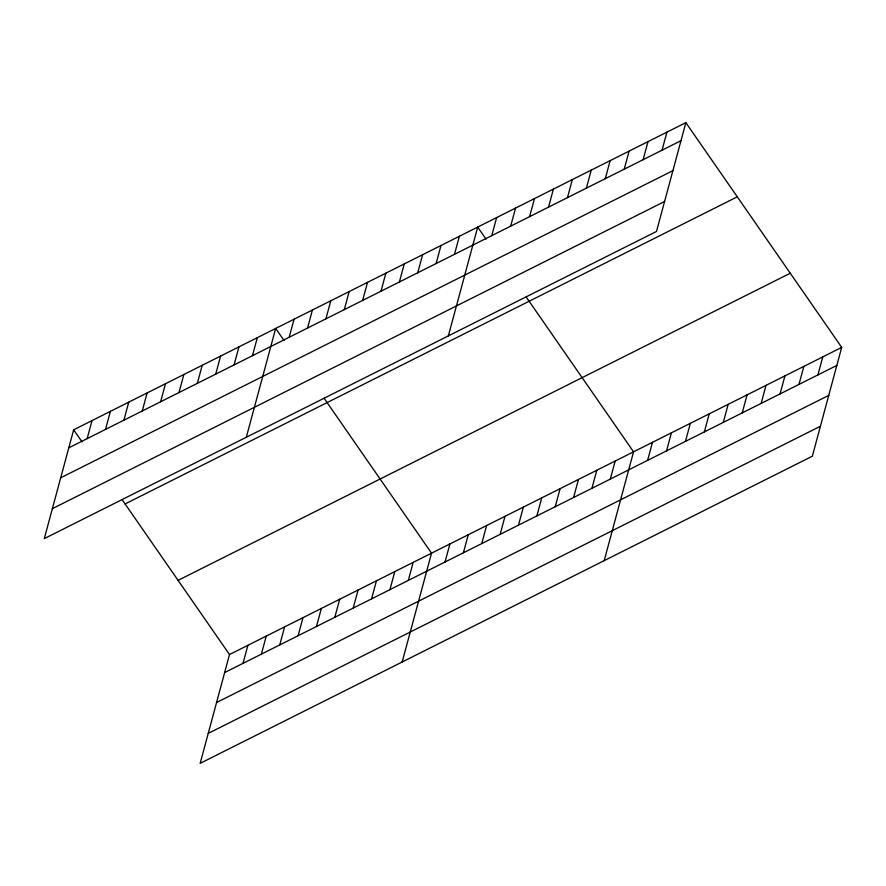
<?xml version="1.0" encoding="UTF-8"?>
<svg xmlns="http://www.w3.org/2000/svg" width="886" height="886" viewBox="0 0 886 886"><rect width="100%" height="100%" fill="white"/><g stroke="black" fill="none" stroke-linecap="round" stroke-linejoin="round"><path stroke-width="1.33" d="M685.853 122.645L73.66 429.799L44.3 538.61L656.493 231.467L685.853 122.645L841.7 347.39L812.34 456.201L200.147 763.355L229.507 654.532L841.7 347.39M87.16 438.625L92.022 420.584M105.523 429.411L110.396 411.37M123.885 420.197L128.758 402.155M142.258 410.982L147.12 392.941M160.621 401.768L165.494 383.727M178.983 392.553L183.856 374.512M197.356 383.339L202.218 365.298M215.719 374.125L220.592 356.083M234.081 364.91L238.954 346.869M252.455 355.696L257.317 337.655M246.319 437.252L275.679 328.44L284.007 340.434M289.179 337.267L294.052 319.226M307.542 328.053L312.415 310.011M325.915 318.838L330.777 300.797M243.008 663.37L247.87 645.318M344.277 309.624L349.15 291.583M261.37 654.156L266.243 636.104M362.64 300.409L367.513 282.368M279.732 644.942L284.605 626.889M381.013 291.195L385.875 273.154M298.106 635.727L302.968 617.675M399.376 281.981L404.249 263.939M316.468 626.513L321.341 608.46M417.738 272.766L422.611 254.725M334.83 617.298L339.703 599.246M436.111 263.552L440.973 245.511M353.204 608.084L358.066 590.032M454.474 254.337L459.347 236.296M371.566 598.87L376.439 580.817M448.349 335.894L477.709 227.082L486.026 239.076M389.929 589.655L394.802 571.603M491.763 235.632L496.625 217.591M408.302 580.441L413.164 562.389M510.679 226.14L515.552 208.088M402.166 661.997L431.537 553.174L324.088 398.235M529.606 216.649L534.48 198.597M445.027 562.012L449.9 543.96M548.523 207.147L553.396 189.106M463.389 552.798L468.262 534.745M567.45 197.656L572.323 179.614M481.762 543.583L486.624 525.531M586.377 188.164L591.239 170.112M500.125 534.369L504.998 516.316M605.293 178.673L610.166 160.621M518.487 525.143L523.36 507.102M624.22 169.182L629.082 151.129M536.861 515.929L541.723 497.888M643.136 159.679L648.009 141.638M555.223 506.714L560.096 488.673M662.063 150.188L666.925 132.147M573.585 497.5L578.458 479.459M591.959 488.286L596.821 470.245M610.321 479.071L615.194 461.03M604.197 560.628L633.556 451.816L526.107 296.876M647.611 460.366L652.473 442.324M666.527 450.874L671.4 432.833M685.454 441.383L690.327 423.331M704.37 431.892L709.243 413.84M723.297 422.389L728.17 404.348M742.224 412.898L747.086 394.857M761.14 403.407L766.013 385.355M780.068 393.916L784.93 375.863M798.984 384.413L803.857 366.372M817.911 374.922L822.773 356.881M68.787 447.84L680.98 140.697M60.713 477.798L672.906 170.655M52.385 508.664L664.578 201.51M125.092 503.957L737.285 196.814M178.075 580.374L790.268 273.22M224.634 672.585L836.827 365.431M216.561 702.532L828.753 395.389M208.232 733.398L820.425 426.244M73.66 429.799L81.977 441.793M122.069 499.593L229.507 654.532"/></g></svg>
